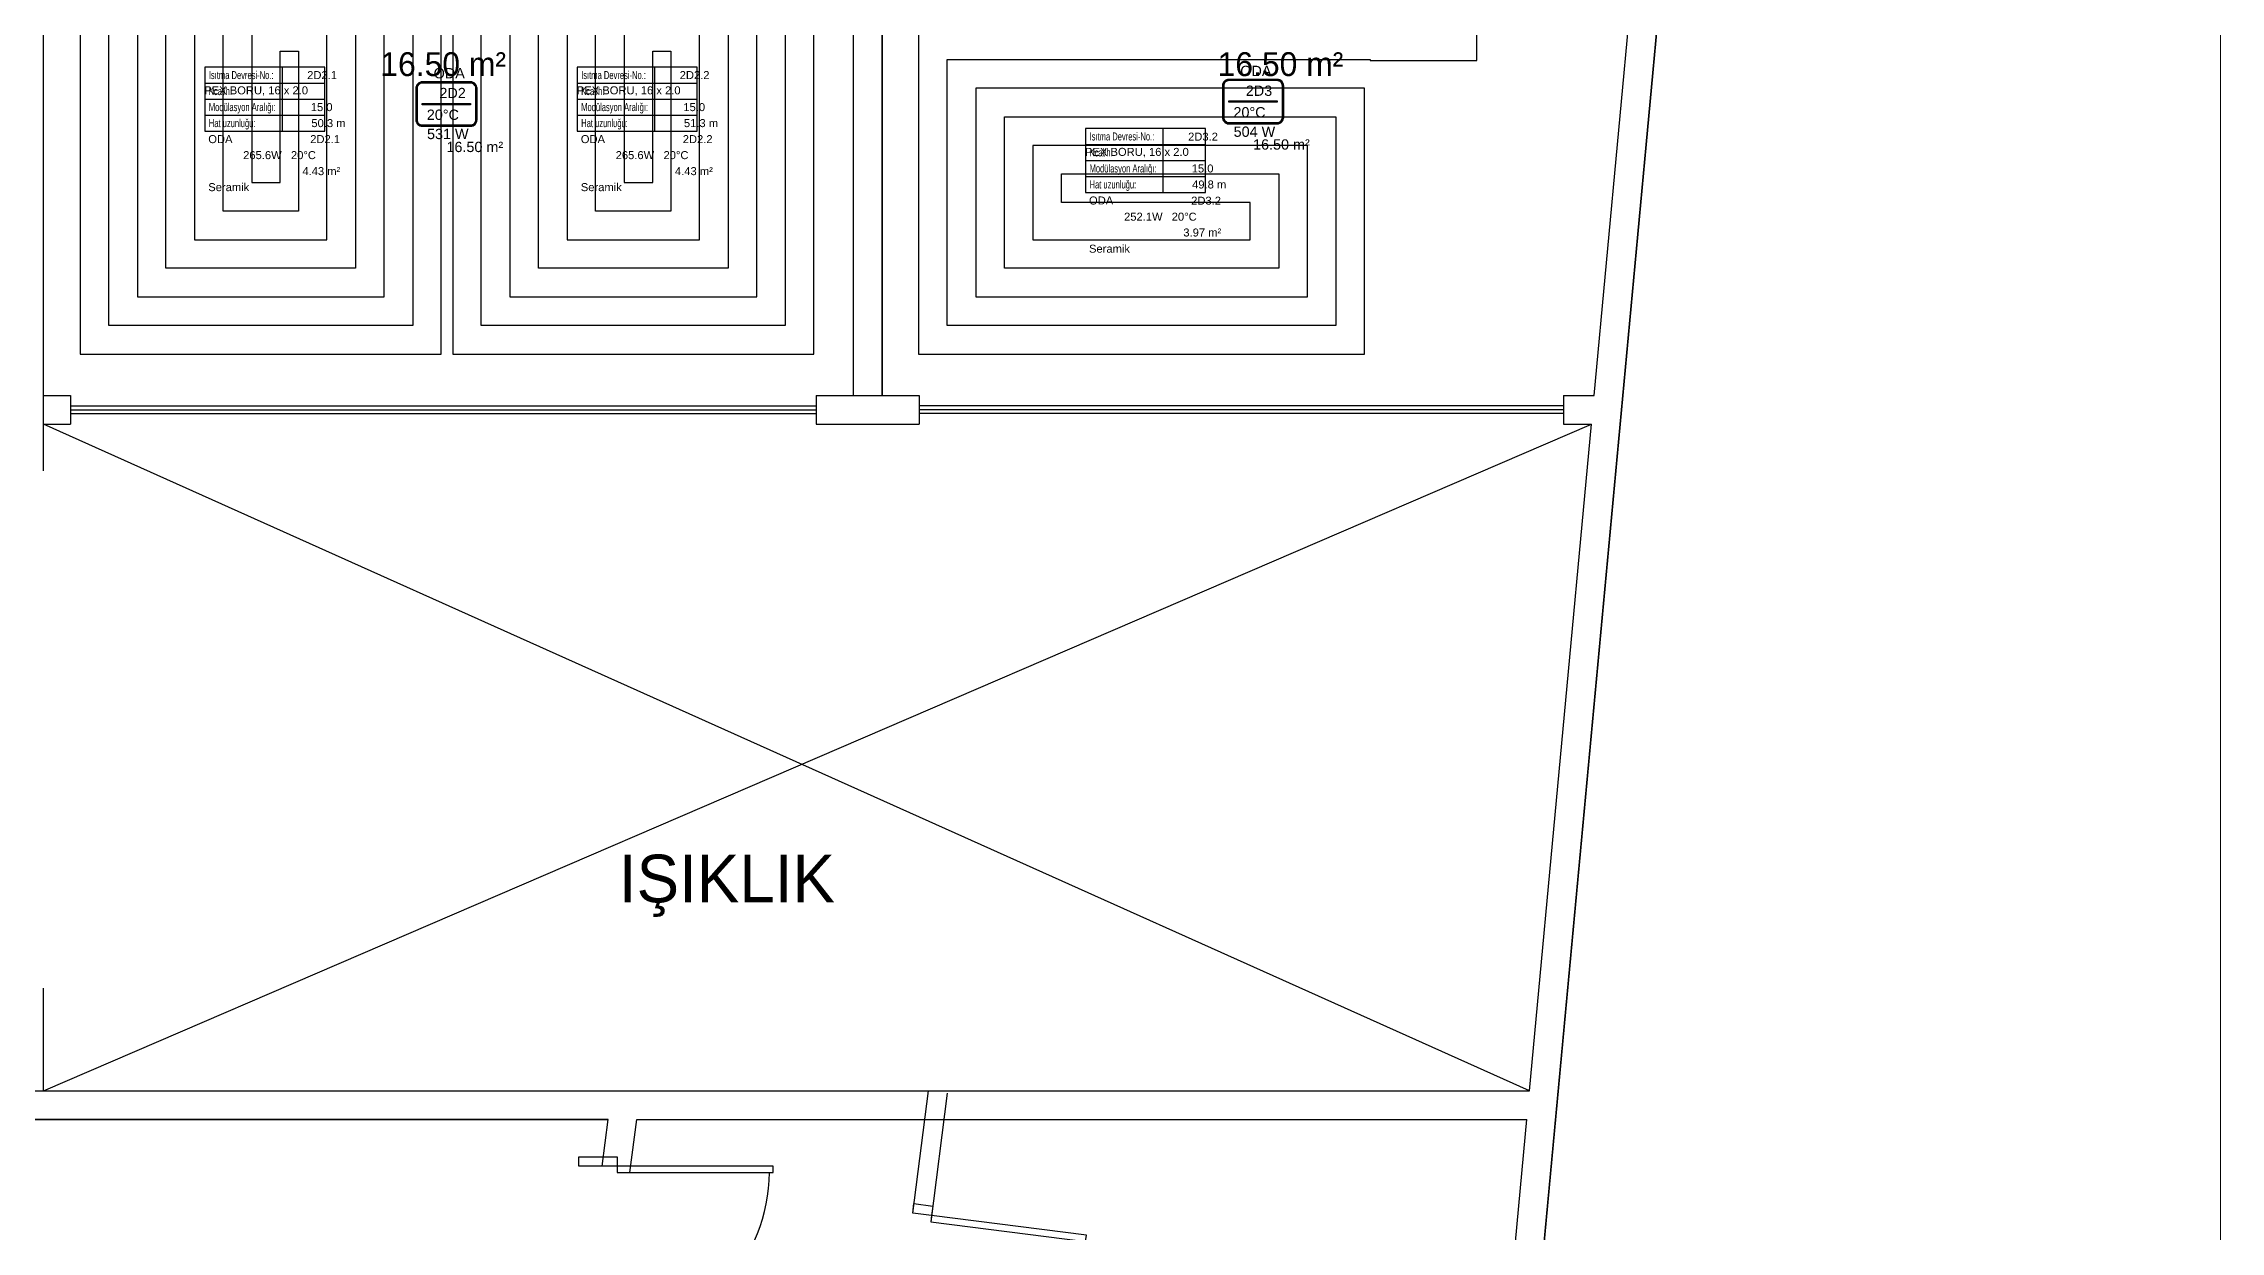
# Model space of a CAD drawing. Header units: centimetres. Extents: x 247996 to 315152, y -468471 to -440326.
# Drawn here: x 287902 to 289044, y -445625 to -445002 of the extents above; entities that cross this region are included whole.
import ezdxf
from ezdxf.enums import TextEntityAlignment as Align

# ---------------------------------------------------------------- set-up
doc = ezdxf.new("R2010")
doc.units = ezdxf.units.CM
doc.layers.add('SCOTT-ANTED', color=144, linetype='Continuous', lineweight=0)
for name, color, linetype in [('SCOTT-MKDU0', 50, 'Continuous'), ('SCOTT-MTY-ISIKAYBIMAHAL', 2, 'Continuous'), ('SCOTT-MTY-PEX-BORU', 1, 'Continuous'), ('SCOTT-MTY-RADYATÖR', 2, 'Continuous')]:
    doc.layers.add(name, color=color, linetype=linetype)
doc.styles.add('MtXpl_Comic_Sans_MS', font='comic.ttf')
doc.styles.add('MTYCAPLT', font='arial.ttf')

# ---------------------------------------------------------------- blocks, each defined once
blk = doc.blocks.new('MTY-ETIKET')
at = {"layer": 'SCOTT-MTY-RADYATÖR'}
for p, q in [((-7, 6), (8, 6)), ((2.69, 0), (2.69, 8)), ((-7, 4), (8, 4)), ((-7, 2), (8, 2))]:
    blk.add_line(p, q, dxfattribs=at)
blk.add_lwpolyline([(8, 0), (8, 8), (-7, 8), (-7, 0)], close=True, dxfattribs=at)
at = {"layer": 'SCOTT-MTY-RADYATÖR', "style": 'MTYCAPLT', "width": 0.65}
for s, p in [('Kcal/h:', (-6.5, 5)), ('Isıtma Devresi-No.:', (-6.5, 7)), ('Modülasyon Aralığı:', (-6.5, 3)), ('Hat uzunluğu:', (-6.5, 1))]:
    blk.add_text(s, height=1, rotation=360, dxfattribs=at).set_placement(p, align=Align.MIDDLE_LEFT)
at = {"layer": 'SCOTT-MTY-RADYATÖR', "color": 2, "style": 'MTYCAPLT', "width": 0.65}
for tag, p in [('BORU_001', (-7.07, 4.59)), ('YER_001', (2.9, 4.5))]:
    blk.add_attdef(tag, p, '', height=1, dxfattribs=at)
at = {"layer": 'SCOTT-MTY-RADYATÖR', "style": 'MTYCAPLT', "width": 0.65}
for tag, p in [('NO1_001', (5.8, 6.5)), ('AR_001', (6.25, 2.5)), ('UZ_001', (6.31, 0.51))]:
    blk.add_attdef(tag, p, '', height=1, rotation=360, dxfattribs=at)
blk = doc.blocks.new('MTY-RADYATOR MAHAL')
at = {"layer": 'SCOTT-MTY-ISIKAYBIMAHAL', "color": 2}
for points in [[(-35.7, 18.4), (-35.7, -18.4, 0.414214), (-28.2, -25.9), (28.2, -25.9, 0.414214), (35.7, -18.4), (35.7, 18.4, 0.414214), (28.2, 25.9), (-28.2, 25.9, 0.414214)], [(-34.2, 18.4), (-34.2, -18.4, 0.414214), (-28.2, -24.4), (28.2, -24.4, 0.414214), (34.2, -18.4), (34.2, 18.4, 0.414214), (28.2, 24.4), (-28.2, 24.4, 0.414214)]]:
    blk.add_lwpolyline(points, format="xyb", close=True, dxfattribs=at)
at = {"layer": 'SCOTT-MTY-ISIKAYBIMAHAL', "color": 4}
for points in [[(-35.2, 18.4), (-35.2, -18.4, 0.414214), (-28.2, -25.4), (28.2, -25.4, 0.414214), (35.2, -18.4), (35.2, 18.4, 0.414214), (28.2, 25.4), (-28.2, 25.4, 0.414214)], [(-34.7, 18.4), (-34.7, -18.4, 0.414214), (-28.2, -24.9), (28.2, -24.9, 0.414214), (34.7, -18.4), (34.7, 18.4, 0.414214), (28.2, 24.9), (-28.2, 24.9, 0.414214)]]:
    blk.add_lwpolyline(points, format="xyb", close=True, dxfattribs=at)
at = {"layer": 'SCOTT-MTY-ISIKAYBIMAHAL', "color": 2}
blk.add_lwpolyline([(-28.2, 0.8), (28.2, 0.8), (28.2, -0.8), (-28.2, -0.8)], close=True, dxfattribs=at)
at = {"layer": 'SCOTT-MTY-ISIKAYBIMAHAL', "color": 1, "style": 'MTYCAPLT', "width": 0.65}
for tag, p in [('MAHAL_001', (-14.9, 29.8)), ('NO_001', (-8.3, 6.7))]:
    blk.add_attdef(tag, p, '', height=12, rotation=360, dxfattribs=at)
at = {"layer": 'SCOTT-MTY-ISIKAYBIMAHAL', "color": 4, "style": 'MTYCAPLT', "width": 0.65}
for tag, p in [('DERECE_001', (-22.8, -18.5)), ('ISIKAYBI_001', (-22.7, -41.1))]:
    blk.add_attdef(tag, p, '', height=12, rotation=360, dxfattribs=at)
blk.add_attdef('ALAN', text='', height=12, rotation=360, dxfattribs=at).set_placement((0, -50), align=Align.MIDDLE_LEFT)

msp = doc.modelspace()

# ---------------------------------------------------------------- linework, layer by layer
at = {"layer": 'SCOTT-ANTED'}
msp.add_line((289044.2, -440326.5), (289044.2, -447826.5), dxfattribs=at)
at = {"layer": 'SCOTT-MKDU0', "color": 8, "ltscale": 0.03}
for p, q in [((288531.6, -447327.5), (288918.9, -443160.1)), ((288918.9, -443160.1), (288531.6, -447327.5)), ((288715.5, -445186.7), (288804.3, -444231)), ((287901.8, -445226.2), (287901.8, -444246)), ((287901.8, -445226.2), (287901.8, -444246)), ((287901.8, -445226.2), (287901.8, -444246)), ((288326.8, -445186.7), (288326.8, -444246)), ((288326.8, -445186.7), (288326.8, -444246)), ((288341.8, -445186.7), (288341.8, -444246)), ((288341.8, -445186.7), (288341.8, -444246)), ((288341.8, -444246), (288341.8, -445186.7)), ((287901.8, -445186.7), (287915.9, -445186.7)), ((287901.8, -445186.7), (287915.9, -445186.7)), ((287915.9, -445186.7), (287915.9, -445201.7)), ((288307.3, -445186.7), (288361.2, -445186.7)), ((288307.3, -445186.7), (288307.3, -445201.7)), ((288341.8, -445186.7), (288361.2, -445186.7)), ((288361.2, -445186.7), (288361.2, -445201.7)), ((288699.4, -445186.7), (288715.5, -445186.7)), ((288699.4, -445186.7), (288699.4, -445201.7)), ((287915.9, -445192.2), (288307.3, -445192.2)), ((287915.9, -445194.2), (288307.3, -445194.2)), ((287915.9, -445196.2), (288307.3, -445196.2)), ((288699.4, -445192.2), (288361.2, -445192.2)), ((288699.4, -445194.2), (288361.2, -445194.2)), ((288699.4, -445196.2), (288361.2, -445196.2)), ((287901.8, -445201.7), (287915.9, -445201.7)), ((287901.8, -445201.7), (287915.9, -445201.7)), ((287901.8, -445551.7), (288714.1, -445201.7)), ((288681.6, -445551.7), (287901.8, -445201.7)), ((288307.3, -445201.7), (288361.2, -445201.7)), ((288681.6, -445551.7), (288714.1, -445201.7)), ((288699.4, -445201.7), (288714.1, -445201.7)), ((287901.8, -445551.7), (287901.8, -445497.8)), ((287901.8, -445551.7), (287901.8, -445497.8)), ((287626, -445551.7), (288681.6, -445551.7)), ((288358, -445615.8), (288366.2, -445551.7)), ((288367.5, -445620.4), (288376.1, -445552.9)), ((287625.2, -445566.7), (288198, -445566.7)), ((288198, -445566.7), (287625.2, -445566.7)), ((288194.9, -445591.2), (288198, -445566.7)), ((288194.9, -445591.2), (288198, -445566.7)), ((288209.5, -445594.5), (288213.1, -445566.7)), ((288213.1, -445566.7), (288680.2, -445566.7)), ((288517, -447322.9), (288680.2, -445566.7))]:
    msp.add_line(p, q, dxfattribs=at)
for points in [[(288182.7, -445591.2), (288182.7, -445586.2), (288202.7, -445586.2), (288202.7, -445591.2), (288182.7, -445591.2)], [(288357.9, -445615.8), (288358.5, -445610.8), (288368.4, -445612.1), (288367.8, -445617.1), (288357.9, -445615.8)]]:
    msp.add_lwpolyline(points, dxfattribs=at)
for points in [[(288202.7, -445591.2), (288202.7, -445594.5), (288284.6, -445594.5), (288284.6, -445591.2)], [(288367.8, -445617.1), (288367.4, -445620.4), (288448.6, -445630.7), (288449, -445627.4)]]:
    msp.add_lwpolyline(points, close=True, dxfattribs=at)
msp.add_arc((288195.1, -445593.9), 87.6, 275.0191, 359.6313, dxfattribs=at)
at = {"layer": 'SCOTT-MTY-PEX-BORU'}
for points in [[(288361, -444995.5), (288361, -445165), (288595, -445165), (288595, -445025.5), (288391, -445025.5), (288391, -445135), (288565, -445135), (288565, -445055.5), (288421, -445055.5), (288421, -445105), (288535, -445105), (288535, -445085.5), (288436, -445085.5), (288436, -445070.5), (288550, -445070.5), (288550, -445120), (288406, -445120), (288406, -445040.5), (288580, -445040.5), (288580, -445150), (288376, -445150), (288376, -445010.5), (288595, -445010.5), (288598, -445010.5), (288598, -445011), (288654, -445011), (288654, -444255)], [(287921, -444931), (287921, -445165), (288110.5, -445165), (288110.5, -444931)], [(288095.5, -444946), (288095.5, -445150), (287936, -445150), (287936, -444931)], [(287951, -444931), (287951, -445135), (288080.5, -445135), (288080.5, -444961)], [(288116.5, -444931), (288116.5, -445165), (288306, -445165), (288306, -444931)], [(288291, -444946), (288291, -445150), (288131.5, -445150), (288131.5, -444931)], [(288146.5, -444931), (288146.5, -445135), (288276, -445135), (288276, -444961)], [(288065.5, -444976), (288065.5, -445120), (287966, -445120), (287966, -444946)], [(288261, -444976), (288261, -445120), (288161.5, -445120), (288161.5, -444946)], [(287981, -444961), (287981, -445105), (288050.5, -445105), (288050.5, -444991)], [(288176.5, -444961), (288176.5, -445105), (288246, -445105), (288246, -444991)], [(288011, -444991), (288011, -445075), (288026, -445075), (288026, -445006), (288035.5, -445006), (288035.5, -445090), (287996, -445090), (287996, -444976)], [(288206.5, -444991), (288206.5, -445075), (288221.5, -445075), (288221.5, -445006), (288231, -445006), (288231, -445090), (288191.5, -445090), (288191.5, -444976)]]:
    msp.add_lwpolyline(points, dxfattribs=at)

# ---------------------------------------------------------------- block references
at = {"layer": 'SCOTT-MTY-ISIKAYBIMAHAL'}
ref = msp.add_blockref('MTY-RADYATOR MAHAL', (288113.2, -445033.8), dxfattribs=dict(at, xscale=0.45, yscale=0.45))
ref.add_attrib('DERECE_001', '20%%DC', (288102.9, -445042.1), dxfattribs={"height": 5.4, "rotation": 360, "style": 'MTYCAPLT'})
ref.add_attrib('MAHAL_001', 'ODA', (288106.5, -445020.3), dxfattribs={"height": 5.4, "rotation": 360, "style": 'MTYCAPLT'})
ref.add_attrib('ISIKAYBI_001', '531 W', (288103, -445052.2), dxfattribs={"height": 5.4, "rotation": 360, "style": 'MTYCAPLT'})
ref.add_attrib('NO_001', '2D2', (288109.5, -445030.7), dxfattribs={"height": 5.4, "rotation": 360, "style": 'MTYCAPLT'})
ref.add_attrib('ALAN', '16.50 m²', (288113.2, -445059), dxfattribs={"height": 5.4, "rotation": 360, "style": 'MTYCAPLT'})
ref = msp.add_blockref('MTY-RADYATOR MAHAL', (288536.5, -445032.5), dxfattribs=dict(at, xscale=0.45, yscale=0.45))
ref.add_attrib('DERECE_001', '20%%DC', (288526.2, -445040.8), dxfattribs={"height": 5.4, "rotation": 360, "style": 'MTYCAPLT'})
ref.add_attrib('MAHAL_001', 'ODA', (288529.8, -445019.1), dxfattribs={"height": 5.4, "rotation": 360, "style": 'MTYCAPLT'})
ref.add_attrib('ISIKAYBI_001', '504 W', (288526.3, -445051), dxfattribs={"height": 5.4, "rotation": 360, "style": 'MTYCAPLT'})
ref.add_attrib('NO_001', '2D3', (288532.7, -445029.5), dxfattribs={"height": 5.4, "rotation": 360, "style": 'MTYCAPLT'})
ref.add_attrib('ALAN', '16.50 m²', (288536.5, -445057.7), dxfattribs={"height": 5.4, "rotation": 360, "style": 'MTYCAPLT'})
at = {"layer": 'SCOTT-MTY-PEX-BORU'}
ref = msp.add_blockref('MTY-ETIKET', (288015.8, -445048), dxfattribs=dict(at, xscale=4.2, yscale=4.2))
ref.add_attrib('UZ_001', '50.3 m', (288042.3, -445045.9), dxfattribs={"height": 4.2, "rotation": 360, "style": 'MTYCAPLT'})
ref.add_attrib('AR_001', '15.0', (288042, -445037.5), dxfattribs={"height": 4.2, "rotation": 360, "style": 'MTYCAPLT'})
ref.add_attrib('NO1_001', '2D2.1', (288040.1, -445020.7), dxfattribs={"height": 4.2, "rotation": 360, "style": 'MTYCAPLT'})
ref.add_attrib('BORU_001', 'PEX BORU, 16 x 2.0', (287986.1, -445028.7), dxfattribs={"height": 4.2, "style": 'MTYCAPLT'})
ref.add_attrib('MAHAL_001', 'ODA', (287988.2, -445054.3), dxfattribs={"height": 4.2, "style": 'MTYCAPLT'})
ref.add_attrib('NO_001', '2D2.1', (288041.7, -445054.3), dxfattribs={"height": 4.2, "style": 'MTYCAPLT'})
ref.add_attrib('DERECE_001', '20°C', (288031.6, -445062.7), dxfattribs={"height": 4.2, "style": 'MTYCAPLT'})
ref.add_attrib('KCAL/H:_001', '265.6W', (288006.5, -445062.7), dxfattribs={"height": 4.2, "style": 'MTYCAPLT'})
ref.add_attrib('ALAN_001', '4.43 m²', (288037.6, -445071.1), dxfattribs={"height": 4.2, "style": 'MTYCAPLT'})
ref.add_attrib('MALZEMECINSI_001', 'Seramik', (287988.2, -445079.5), dxfattribs={"height": 4.2, "style": 'MTYCAPLT'})
ref = msp.add_blockref('MTY-ETIKET', (288211.2, -445048), dxfattribs=dict(at, xscale=4.2, yscale=4.2))
ref.add_attrib('UZ_001', '51.3 m', (288237.8, -445045.9), dxfattribs={"height": 4.2, "rotation": 360, "style": 'MTYCAPLT'})
ref.add_attrib('AR_001', '15.0', (288237.5, -445037.5), dxfattribs={"height": 4.2, "rotation": 360, "style": 'MTYCAPLT'})
ref.add_attrib('NO1_001', '2D2.2', (288235.6, -445020.7), dxfattribs={"height": 4.2, "rotation": 360, "style": 'MTYCAPLT'})
ref.add_attrib('BORU_001', 'PEX BORU, 16 x 2.0', (288181.6, -445028.7), dxfattribs={"height": 4.2, "style": 'MTYCAPLT'})
ref.add_attrib('MAHAL_001', 'ODA', (288183.7, -445054.3), dxfattribs={"height": 4.2, "style": 'MTYCAPLT'})
ref.add_attrib('NO_001', '2D2.2', (288237.2, -445054.3), dxfattribs={"height": 4.2, "style": 'MTYCAPLT'})
ref.add_attrib('DERECE_001', '20°C', (288227.1, -445062.7), dxfattribs={"height": 4.2, "style": 'MTYCAPLT'})
ref.add_attrib('KCAL/H:_001', '265.6W', (288202, -445062.7), dxfattribs={"height": 4.2, "style": 'MTYCAPLT'})
ref.add_attrib('ALAN_001', '4.43 m²', (288233.1, -445071.1), dxfattribs={"height": 4.2, "style": 'MTYCAPLT'})
ref.add_attrib('MALZEMECINSI_001', 'Seramik', (288183.7, -445079.5), dxfattribs={"height": 4.2, "style": 'MTYCAPLT'})
ref = msp.add_blockref('MTY-ETIKET', (288478, -445080.2), dxfattribs=dict(at, xscale=4.2, yscale=4.2))
ref.add_attrib('UZ_001', '49.8 m', (288504.5, -445078.1), dxfattribs={"height": 4.2, "rotation": 360, "style": 'MTYCAPLT'})
ref.add_attrib('AR_001', '15.0', (288504.3, -445069.7), dxfattribs={"height": 4.2, "rotation": 360, "style": 'MTYCAPLT'})
ref.add_attrib('NO1_001', '2D3.2', (288502.4, -445053), dxfattribs={"height": 4.2, "rotation": 360, "style": 'MTYCAPLT'})
ref.add_attrib('BORU_001', 'PEX BORU, 16 x 2.0', (288448.3, -445061), dxfattribs={"height": 4.2, "style": 'MTYCAPLT'})
ref.add_attrib('MAHAL_001', 'ODA', (288450.4, -445086.5), dxfattribs={"height": 4.2, "style": 'MTYCAPLT'})
ref.add_attrib('NO_001', '2D3.2', (288504, -445086.6), dxfattribs={"height": 4.2, "style": 'MTYCAPLT'})
ref.add_attrib('DERECE_001', '20°C', (288493.8, -445095), dxfattribs={"height": 4.2, "style": 'MTYCAPLT'})
ref.add_attrib('KCAL/H:_001', '252.1W', (288468.8, -445095), dxfattribs={"height": 4.2, "style": 'MTYCAPLT'})
ref.add_attrib('ALAN_001', '3.97 m²', (288499.9, -445103.3), dxfattribs={"height": 4.2, "style": 'MTYCAPLT'})
ref.add_attrib('MALZEMECINSI_001', 'Seramik', (288450.4, -445111.8), dxfattribs={"height": 4.2, "style": 'MTYCAPLT'})

# ---------------------------------------------------------------- texts
at = {"layer": 'SCOTT-MKDU0', "color": 8, "ltscale": 0.03, "style": 'MtXpl_Comic_Sans_MS'}
msp.add_text('16.50 m²', height=12.5, dxfattribs=at).set_placement((288078.5, -445019.1))
for s, height, p in [('16.50 m²', 12.5, (288517.9, -445019.1)), ('IŞIKLIK', 25, (288203.7, -445452.7))]:
    msp.add_text(s, height=height, rotation=360, dxfattribs=at).set_placement(p)

doc.saveas('drawing.dxf')
